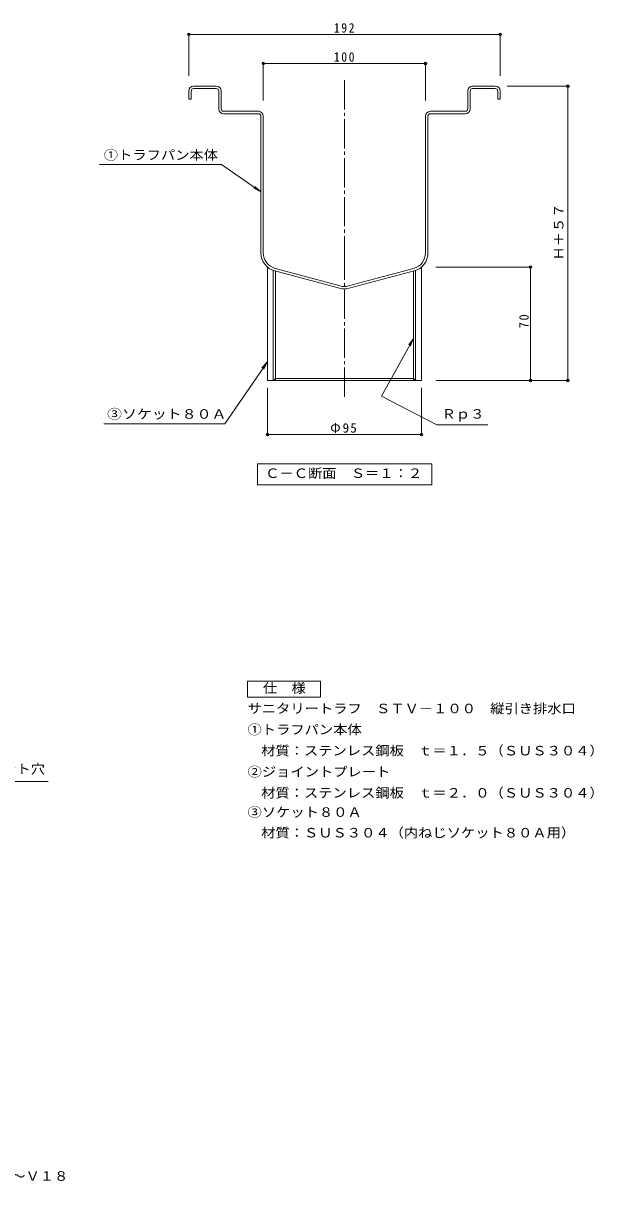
# Model space of a CAD drawing. Units: millimetres, scale not verified. Extents: x -497 to 534, y -384 to 334.
# Drawn here: x 182 to 534, y -384 to 331 of the extents above; entities that cross this region are included whole.
import ezdxf
from ezdxf.enums import TextEntityAlignment as Align

# ---------------------------------------------------------------- set-up
doc = ezdxf.new("R2010")
doc.units = ezdxf.units.MM
doc.header["$LTSCALE"] = 2
doc.header["$PDMODE"] = 32
doc.header["$PDSIZE"] = 1.6
doc.linetypes.add('CHAIN2', pattern=[12, 9, -1, 1, -1])
for name, color, linetype, lineweight in [('1-0_1-0ﾚｲﾔ', 4, 'Continuous', 9), ('1-1_1-1ﾚｲﾔ', 7, 'CHAIN2', 9), ('1-F_Hojo', 7, 'Continuous', 9), ('3-0__2-a_N_s', 2, 'Continuous', 9)]:
    doc.layers.add(name, color=color, linetype=linetype, lineweight=lineweight)
doc.layers.add('3-F', color=2, linetype='Continuous')
doc.layers.add('F-F_F-Fﾚｲﾔ', color=2, linetype='Continuous')
doc.styles.add('ＭＳ ゴシック', font='')
doc.styles.get('ＭＳ ゴシック').set_extended_font_data('MS Gothic')

msp = doc.modelspace()

# ---------------------------------------------------------------- linework, layer by layer
at = {"layer": '1-0_1-0ﾚｲﾔ'}
for p, q in [((284.02, 288.955), (284.02, 283.955)), ((285.52, 288.955), (285.52, 283.955)), ((287.02, 291.955), (301.02, 291.955)), ((287.02, 290.455), (301.02, 290.455)), ((302.52, 277.955), (302.52, 288.955)), ((304.02, 288.955), (304.02, 277.955)), ((456.02, 277.955), (456.02, 288.955)), ((457.52, 288.955), (457.52, 277.955)), ((473.02, 291.955), (459.019, 291.955)), ((473.02, 290.455), (459.02, 290.455)), ((474.52, 288.955), (474.52, 283.955)), ((476.02, 288.955), (476.02, 283.955)), ((284.02, 283.955), (285.52, 283.955)), ((474.52, 283.955), (476.02, 283.955)), ((327.02, 276.455), (305.52, 276.455)), ((327.02, 274.955), (305.52, 274.955)), ((328.52, 189.179), (328.52, 273.455)), ((330.02, 273.455), (330.02, 220.16)), ((430.019, 189.179), (430.019, 273.455)), ((431.52, 189.179), (431.52, 273.455)), ((454.52, 276.455), (433.02, 276.455)), ((433.02, 274.955), (454.52, 274.955)), ((330.02, 189.179), (330.02, 220.16)), ((332.52, 110.461), (332.52, 180.461)), ((337.431, 179.52), (377.431, 168.802)), ((422.608, 179.52), (382.608, 168.802)), ((427.52, 110.461), (427.52, 180.461)), ((336.12, 110.461), (336.12, 178.36)), ((337.043, 178.071), (377.043, 167.353)), ((337.52, 177.943), (337.52, 110.461)), ((422.996, 178.071), (382.996, 167.353)), ((422.608, 177.967), (422.608, 110.461)), ((423.92, 110.461), (423.92, 178.36)), ((332.52, 110.461), (427.52, 110.461)), ((337.52, 111.761), (336.12, 110.461)), ((337.52, 111.761), (422.608, 111.761)), ((422.608, 111.761), (423.92, 110.461))]:
    msp.add_line(p, q, dxfattribs=at)
for centre, radius, start, end in [((287.02, 288.955), 3, 90, 180), ((287.02, 288.955), 1.5, 90, 180), ((301.02, 288.955), 3, 0, 90), ((301.02, 288.955), 1.5, 0, 90), ((459.019, 288.955), 3, 90, 180), ((459.02, 288.955), 1.5, 90, 180), ((473.02, 288.955), 3, 0, 90), ((473.02, 288.955), 1.5, 0, 90), ((305.52, 277.955), 3, 180, 270), ((305.52, 277.955), 1.5, 180, 270), ((327.02, 273.455), 3, 0, 90), ((327.02, 273.455), 1.5, 0, 90), ((433.02, 273.455), 3, 90, 180), ((433.02, 273.455), 1.5, 90, 180), ((454.52, 277.955), 3, 270, 0), ((454.52, 277.955), 1.5, 270, 0), ((340.02, 189.179), 11.5, 180, 254.99974), ((340.02, 189.179), 10, 180, 254.99977), ((420.019, 189.179), 10, 284.99995, 0), ((420.019, 189.179), 11.5, 285.00026, 0), ((380.019, 178.461), 11.5, 254.99974, 285.00026), ((380.019, 178.461), 10, 254.99977, 285.00023)]:
    msp.add_arc(centre, radius, start, end, dxfattribs=at)
at = {"layer": '1-1_1-1ﾚｲﾔ'}
for p, q in [((380.02, 295.581), (380.02, 190.488)), ((380.02, 190.488), (380.02, 100.033))]:
    msp.add_line(p, q, dxfattribs=at)
at = {"layer": '1-F_Hojo'}
for p, q in [((284.02, 298.344), (284.02, 324.5)), ((284.02, 323.9), (476.02, 323.9)), ((476.02, 298.344), (476.02, 324.5)), ((330.02, 283.149), (330.02, 306.542)), ((330.02, 305.942), (430.019, 305.942)), ((430.019, 283.149), (430.019, 306.542)), ((480.295, 291.955), (518.391, 291.955)), ((517.791, 291.955), (517.791, 110.461)), ((304.213, 243.745), (228.941, 243.745)), ((328.52, 226.806), (324.826, 230.175)), ((436.387, 180.461), (495.301, 180.461)), ((494.701, 180.461), (494.701, 110.461)), ((422.608, 136.459), (419.63, 132.442)), ((422.608, 136.459), (420.771, 131.808)), ((332.52, 121.996), (329.172, 118.282)), ((436.387, 110.461), (495.301, 110.461)), ((495.301, 110.461), (518.391, 110.461)), ((332.52, 105.928), (332.52, 76.54)), ((427.52, 105.928), (427.52, 76.54)), ((231.608, 83.846), (306.272, 83.846)), ((332.52, 77.14), (427.52, 77.14)), ((326.435, 59.135), (433.943, 59.135)), ((326.435, 59.135), (326.435, 46.135)), ((433.943, 59.135), (433.943, 46.135)), ((326.435, 46.135), (433.943, 46.135)), ((132.889, -136.728), (197.481, -136.728))]:
    msp.add_line(p, q, dxfattribs=at)
for points in [[(304.213, 243.745), (328.52, 226.806), (324.08, 229.104)], [(422.608, 136.459), (402.849, 100.893), (437.081, 83.064), (468.461, 83.064)], [(306.272, 83.846), (332.52, 121.996), (330.248, 117.542)]]:
    msp.add_lwpolyline(points, dxfattribs=at)
for p in [(284.02, 323.9), (476.02, 323.9), (330.02, 305.942), (430.019, 305.942), (517.791, 291.955), (494.701, 180.461), (494.701, 110.461), (517.791, 110.461), (332.52, 77.14), (427.52, 77.14)]:
    msp.add_point(p, dxfattribs=at)
at = {"layer": '3-0__2-a_N_s'}
for p, q in [((320.292, -74.824), (365.293, -74.824)), ((320.292, -84.824), (320.292, -74.824)), ((365.293, -74.824), (365.293, -84.824)), ((365.293, -84.824), (320.292, -84.824))]:
    msp.add_line(p, q, dxfattribs=at)

# ---------------------------------------------------------------- texts
at = {"layer": '1-F_Hojo', "color": 2, "style": 'ＭＳ ゴシック'}
for s, width, p in [('①トラフパン本体', 1.1, (231.671, 244.843)), ('③ソケット８０Ａ', 1.15, (233.69, 85.182)), ('Ｒｐ３', 1.1, (439.934, 85.204)), ('Ｃ－Ｃ断面\u3000Ｓ＝１：２', 1.1, (331.189, 48.635)), ('ジョイント穴', 1.1, (142.642, -133.711))]:
    msp.add_text(s, height=5.865, dxfattribs=dict(at, width=width)).set_placement(p, align=Align.BOTTOM_LEFT)
at = {"layer": '1-F_Hojo', "color": 2, "style": 'ＭＳ ゴシック', "width": 1.1}
msp.add_text('Ｈ＋５７', height=5.865, rotation=90, dxfattribs=at).set_placement((516.79, 184.442), align=Align.BOTTOM_LEFT)
at = {"layer": '1-F_Hojo', "color": 2, "char_height": 5.865, "attachment_point": 7, "style": 'ＭＳ ゴシック'}
for s, insert in [('\\T1.27;\\W0.9;192', (373.52, 324.9)), ('\\T1.27;\\W0.9;100', (373.52, 306.942)), ('\\T1.19;Φ95', (371.27, 78.14))]:
    msp.add_mtext(s, dxfattribs=dict(at, insert=insert))
at = {"layer": '1-F_Hojo', "color": 2, "insert": (493.701, 142.678), "char_height": 5.865, "attachment_point": 7, "rotation": 90, "style": 'ＭＳ ゴシック'}
msp.add_mtext('\\T1.27;\\W0.95;70', dxfattribs=at)
at = {"layer": '3-F', "style": 'ＭＳ ゴシック', "width": 1.1}
for s, p in [('仕\u3000様', (329.792, -83.824)), ('サニタリートラフ\u3000ＳＴＶ－１００\u3000縦引き排水口\u3000', (320.292, -96.408)), ('①トラフパン本体', (320.292, -109.408)), ('材質：ステンレス鋼板\u3000ｔ＝１．５（ＳＵＳ３０４）', (328.68, -122.408)), ('②ジョイントプレート', (320.292, -135.408)), ('材質：ステンレス鋼板\u3000ｔ＝２．０（ＳＵＳ３０４）', (328.68, -148.408)), ('③ソケット８０Ａ', (320.292, -160.281)), ('材質：ＳＵＳ３０４（内ねじソケット８０Ａ用）', (328.68, -172.992))]:
    msp.add_text(s, height=5.865, dxfattribs=at).set_placement(p, align=Align.BOTTOM_LEFT)
at = {"layer": 'F-F_F-Fﾚｲﾔ', "style": 'ＭＳ ゴシック', "width": 1.1}
msp.add_text('サニタリートラフ\u3000ＳＴＶ－１００\u3000縦引き排水口\u3000Ｖ０１～Ｖ１８', height=5.865, dxfattribs=at).set_placement((-63, -384.656), align=Align.BOTTOM_LEFT)

doc.saveas('drawing.dxf')
